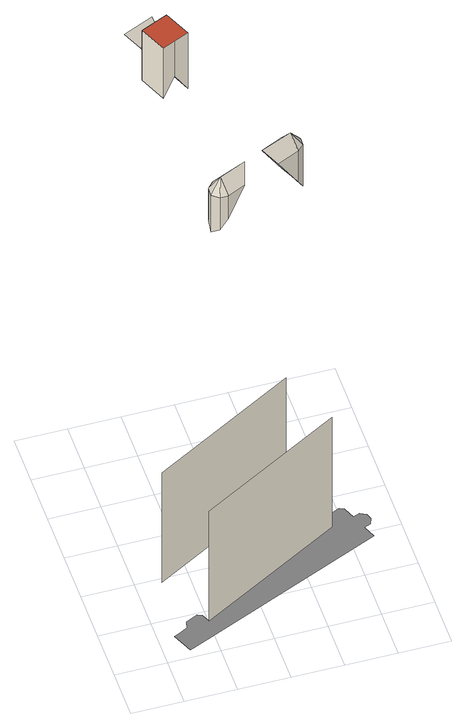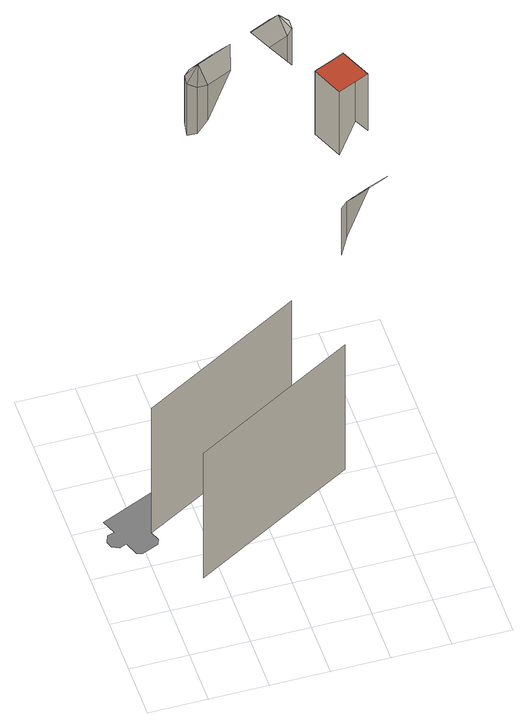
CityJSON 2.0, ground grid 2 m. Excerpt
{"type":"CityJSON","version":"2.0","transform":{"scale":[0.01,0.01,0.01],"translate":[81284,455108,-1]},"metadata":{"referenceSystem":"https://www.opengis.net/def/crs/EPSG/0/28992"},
"CityObjects":{
"building1":{"type":"Building","attributes":{"Volume":104797.07,"Dakoppervlakte":8542.52,"Muuroppervlakte":13883.88,"Vloeroppervlakte":5073.26,"hoogte_Z_max_in_m_NAP":34.28,"GEB_DOEL":"kantoorfunctie - kantoorfunctie,woonfunctie","yearOfConstruction":1620,"measuredHeight":34.75},"children":["building1-1","building1-2"],"geometry":[{"type":"MultiSurface","lod":"2","boundaries":[[[0,1,2,3]],[[3,2,4,5]],[[5,6,3]],[[3,6,0]],[[1,0,7,8]],[[9,6,5]],[[0,6,7]],[[5,4,10,9]],[[11,9,10]],[[8,7,12]],[[13,14,15,16]],[[17,6,9,11]],[[12,7,6,17]],[[18,19,14,13]],[[20,21,22,23]],[[16,15,24,25]],[[16,25,26,27,18,13]],[[27,28,19,18]],[[25,24,29,26]],[[26,29,28,27]],[[30,31,32,33]],[[34,30,33]],[[35,36,37,38]],[[39,40,41,42,43,44,45,46,47,48,49,35,38,50,51,52,53,54,55,56,57]],[[58,59,60,61]],[[30,34,62,63]],[[64,58,61,65]],[[66,64,65]],[[60,59,67]],[[58,68,59]],[[67,59,68,69]],[[58,64,70]],[[64,66,71,70]],[[58,72,68]],[[58,70,72]],[[69,68,72,73]],[[73,72,70,71]]],"semantics":{"surfaces":[{"type":"WallSurface"},{"type":"RoofSurface"},{"type":"GroundSurface"}],"values":[null,null,null,null,null,null,null,null,null,null,0,null,null,0,0,0,1,0,0,0,null,null,0,2,null,null,null,null,null,null,null,null,null,null,null,null,null]}}]},
"building1-1":{"type":"BuildingInstallation","parents":["building1"],"geometry":[{"type":"MultiSurface","lod":"2","boundaries":[[[5,6,3]],[[9,6,5]],[[3,6,0]],[[12,7,6,17]],[[17,6,9,11]],[[0,6,7]],[[3,2,4,5]],[[5,4,10,9]],[[0,1,2,3]],[[1,0,7,8]],[[8,7,12]],[[11,9,10]]],"semantics":{"surfaces":[{"type":"RoofSurface"},{"type":"WallSurface"}],"values":[0,0,0,0,0,0,1,1,1,1,1,1]}}]},
"building1-2":{"type":"BuildingInstallation","parents":["building1"],"geometry":[{"type":"MultiSurface","lod":"2","boundaries":[[[58,64,70]],[[58,59,60,61]],[[64,58,61,65]],[[58,70,72]],[[58,68,59]],[[58,72,68]],[[64,66,71,70]],[[73,72,70,71]],[[67,59,68,69]],[[69,68,72,73]],[[60,59,67]],[[66,64,65]]],"semantics":{"surfaces":[{"type":"RoofSurface"},{"type":"WallSurface"}],"values":[0,0,0,0,0,0,1,1,1,1,1,1]}}]}
},
"vertices":[
[260,350,2087],[260,350,1921],[259,314,1897],[259,314,2087],[285,292,1920],[285,292,2087],[300,334,2147],[283,375,2087],[283,375,1969],[318,293,2087],[318,293,1969],[388,324,2087],[352,405,2087],[178,883,2395],[178,883,2136],[225,775,2136],[225,775,2395],[405,380,2147],[225,904,2395],[225,904,2217],[659,696,53],[659,696,623],[96,382,623],[96,382,53],[272,796,2217],[272,796,2395],[332,822,2395],[285,930,2395],[285,930,2107],[332,822,2107],[319,1114,2091],[301,1155,2150],[181,1102,2150],[232,1075,2091],[319,1114,1930],[200,152,53],[200,152,623],[757,462,623],[757,462,53],[892,434,53],[867,425,53],[887,374,53],[110,42,53],[96,36,53],[61,116,53],[75,122,53],[116,141,53],[123,170,53],[168,192,53],[186,183,53],[743,495,53],[752,515,53],[808,539,53],[827,532,53],[845,484,53],[870,494,53],[894,482,53],[902,459,53],[603,466,2150],[585,506,2091],[498,467,2091],[483,413,2150],[343,1138,1879],[343,1138,2091],[621,425,2091],[533,386,2091],[621,425,1930],[585,506,1930],[619,506,2091],[619,506,1879],[644,448,2091],[644,448,1879],[646,482,2091],[646,482,1854]
]}
